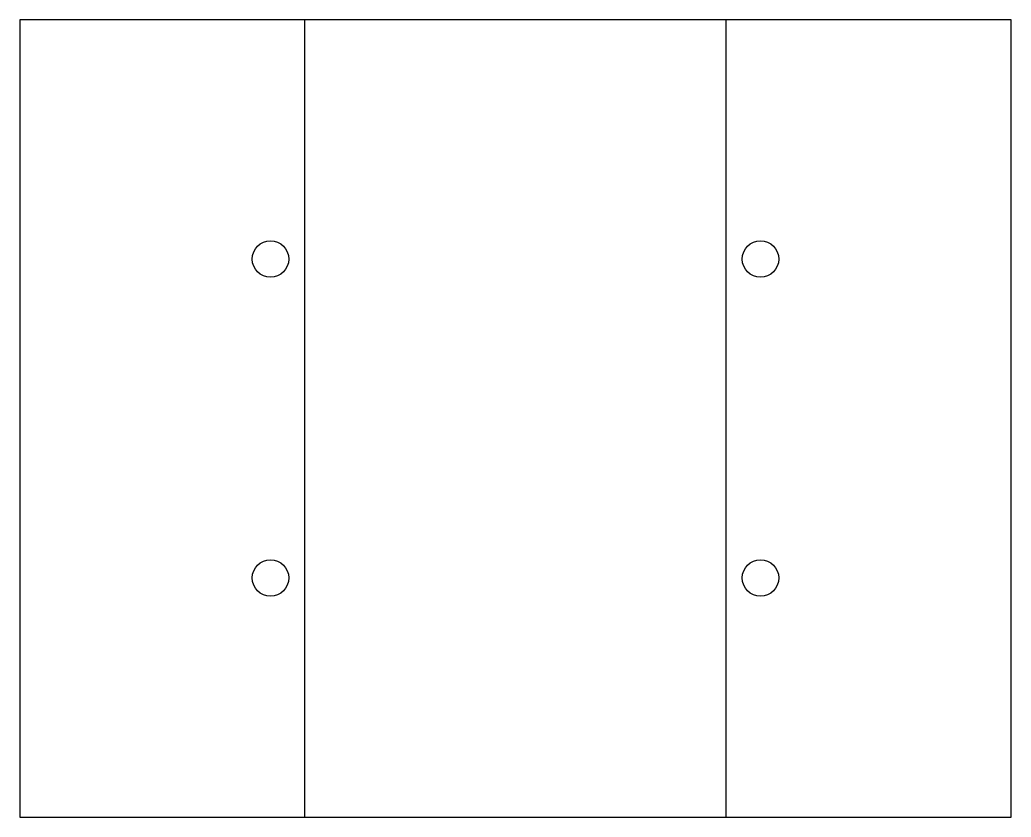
# Model space of a CAD drawing. Header units: metres. Extents: x 0 to 87, y 0 to 70.
import ezdxf

# ---------------------------------------------------------------- set-up
doc = ezdxf.new("R2010")
doc.units = ezdxf.units.M
for name, color, linetype in [('中心线', 3, 'Continuous'), ('孔', 1, 'Continuous'), ('轮廓', 7, 'Continuous')]:
    doc.layers.add(name, color=color, linetype=linetype)

msp = doc.modelspace()

# ---------------------------------------------------------------- linework, layer by layer
at = {"layer": '中心线'}
for p, q in [((25, 0), (25, 70)), ((62, 0), (62, 70))]:
    msp.add_line(p, q, dxfattribs=at)
at = {"layer": '孔'}
for centre in [(22, 49), (65, 49), (22, 21), (65, 21)]:
    msp.add_circle(centre, 1.6, dxfattribs=at)
at = {"layer": '轮廓'}
msp.add_lwpolyline([(0, 0), (87, 0), (87, 70), (0, 70)], close=True, dxfattribs=at)

doc.saveas('drawing.dxf')
